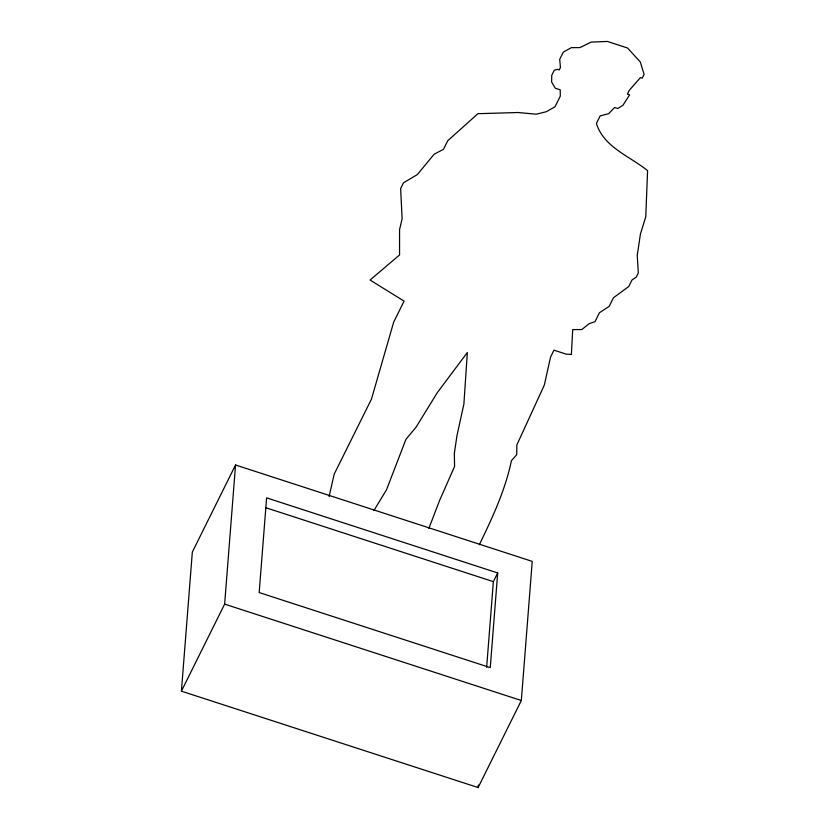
<?xml version="1.0" encoding="UTF-8"?>
<svg xmlns="http://www.w3.org/2000/svg" width="829" height="829" viewBox="0 0 829 829"><rect width="100%" height="100%" fill="white"/><g stroke="black" fill="none" stroke-linecap="round" stroke-linejoin="round"><path stroke-width="1.24" d="M181.416 691.168L192.338 552.041L235.55 464.996L532.239 561.378L521.327 700.505L478.115 787.55L181.416 691.168L224.628 604.113L235.55 464.996M486.644 667.376L493.369 581.647L497.69 572.943L266.606 497.866L259.176 592.559L490.26 667.625L497.69 572.943M478.115 787.55L478.312 784.97M329.092 496.571L334.201 474.136L371.465 399.091L393.713 322.025L404.096 301.124L370.035 280.026L399.557 254.98L399.557 229.674L402.117 218.763L400.635 188.587L403.526 182.763L417.36 174.567L434.127 154.235L443.484 149.313L447.743 140.743L477.898 113.687L518.125 112.516L536.322 114.215L546.249 111.728L555.015 106.796L560.29 96.164L560.238 89.843L555.295 88.237L551.637 82.05L551.751 75.356L554.311 70.206L557.44 69.356L559.233 69.937L560.425 67.543L559.71 59.346L563.274 52.154L571.305 47.667L579.948 47.585L591.098 42.113L607.367 41.45L627.584 48.02L640.278 61.968L644.092 74.392L642.226 78.164L640.423 77.584L629.252 90.351L627.377 94.123L629.625 94.848L622.9 105.345L617.75 108.526L614.6 107.511L608.704 113.666L600.165 115.894L596.424 123.438C603.647 147.21 629.781 156.153 647.584 170.67L645.77 216.742L640.444 233.965L637.232 255.487L638.32 273L636.278 277.114L632.009 279.974L628.776 286.482L613.419 297.798L609.17 306.357L599.46 312.72L595.035 321.631L589.025 323.776L581.834 329.548L572.715 329.59L571.378 354.46L566.103 354.128L553.969 350.18L550.57 357.04L544.321 385.091L516.83 444.986L516.736 454.655L511.42 460.686C505.307 490.136 492.343 517.814 479.317 544.767M428.894 528.311L439.702 500.208L454.582 466.458L454.344 453.432L456.945 435.764L463.898 404.044L467.349 352.491L437.287 392.677L416.127 427.07L405.93 439.37L386.501 489.815L373.879 510.571M265.974 507.773L493.369 581.647M224.628 604.113L521.327 700.505"/></g></svg>
